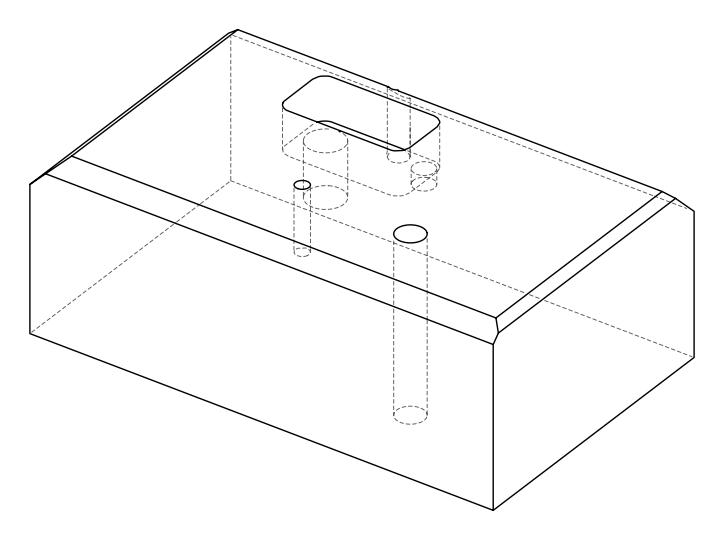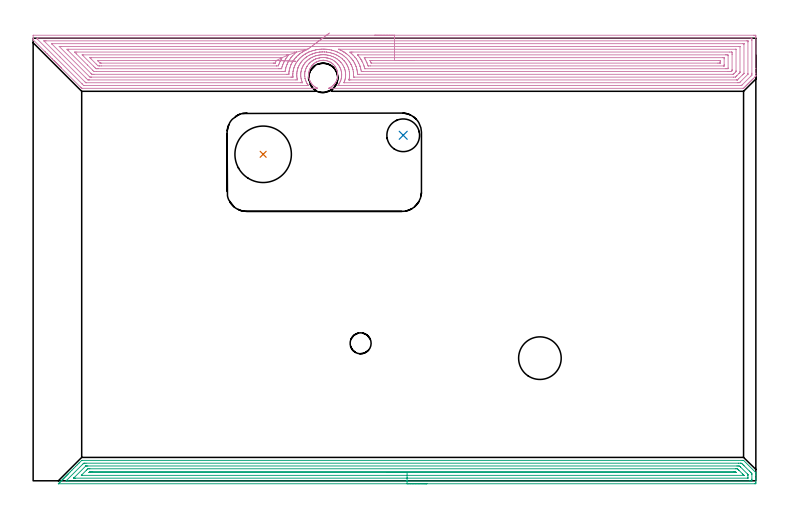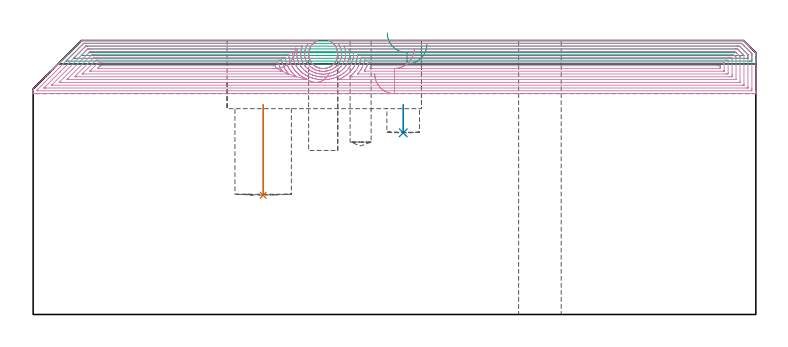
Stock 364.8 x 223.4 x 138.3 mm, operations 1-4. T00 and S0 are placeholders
(PLAN: 15 operations, 10 tool changes, 73.1 min)
(1 INDEXABLE_INSERT_DRILL_BLIND_HOLE_FROM_SOLID | STEP1POCKET | NXT0302_028 | 0.19 min | 49577 mm3)
(2 INDEXABLE_INSERT_DRILL_BLIND_HOLE_FROM_SOLID_1 | STEP1POCKET_2 | NXT0302_004 | 0.07 min | 9906 mm3)
(3 AREA_MILL | FG_CHAMFER_SURFACE | UGT0205_001 | 13.97 min | 24929 mm3)
(4 AREA_MILL_1 | FG_CHAMFER_SURFACE_1 | UGT0205_001 | 28.39 min | 130670 mm3)
(5 AREA_MILL_2 | FG_CHAMFER_SURFACE_2 | UGT0205_001 | 15.23 min | 60800 mm3)
(6 AREA_MILL_3 | FG_CHAMFER_SURFACE_3 | UGT0205_001 | 4.75 min | 3633 mm3)
(7 MILL_RECTANGULAR_POCKET | POCKET_RECTANGULAR_STRAIGHT | NXT0201_012 | Follow Part, ap 4, ae 75% | 7.55 min | 135301 mm3)
(8 MILL_BLIND_HOLE_FROM_SOLID_MATERIAL | STEP1POCKET_1 | NXT0201_011 | Spiral | 0.83 min | 8284 mm3)
(9 SPOT_DRILL | STEP1HOLE | NXT0321_9005460120000 | 0.05 min | 195 mm3)
(10 SPOT_DRILL_1 | STEP1POCKET_3 | NXT0321_9005460120000 | 0.03 min | 2 mm3)
(11 DRILL_BLIND_HOLE_INTO_CENTER | STEP1HOLE | UGT0301_180 | 0.04 min | 125 mm3)
(12 GUN_DRILL_THROUGH_HOLE | STEP1HOLE | UGT0307_001 | 0.61 min | 2521 mm3)
(13 SPADE_DRILL_TO_ENLARGE_THROUGH_HOLE | STEP1HOLE | UGT0306_004 | 0.58 min | 16925 mm3)
(14 DRILL_TO_ENLARGE_THROUGH_HOLE | STEP1HOLE | UGT0301_052 | 0.59 min | 30406 mm3)
(15 DRILL_BLIND_HOLE_INTO_CENTER_1 | STEP1POCKET_3 | NXT0301_077 | 0.22 min | 4577 mm3)
(TOOL NXT0302_028 | Index. Insert Drill 28.5mm [880-D2850L32-03] | D28.5 PA176 FL86 Z2)
(TOOL NXT0302_004 | Index. Insert Drill 16.5mm [880-D1650L20-05] | D16.5 PA176 FL83 Z2)
(TOOL UGT0205_001 | Chamfer Mill 20 x 3 x 45 deg. | D20 FL50 Z2)
(TOOL NXT0201_012 | ENDMILL 16mm [2P460-1600-NA 1630] | D16 FL38 Z6)
(TOOL NXT0201_011 | ENDMILL 12mm [2P460-1200-NA 1630] | D12 FL38 Z6)
(TOOL NXT0321_9005460120000 | NC Spot Drill, 142deg, 12mm, Carbide, Uncoated | D12 PA142 FL30 Z2)
(TOOL UGT0301_180 | Twist Drill 5.7 mm | D5.7 PA118 FL55 Z2)
(TOOL UGT0307_001 | Gun Drill 5 mm | D5 PA130 FL24 Z1)
(TOOL UGT0306_004 | Spade Drill 13.5mm | D13.5 PA132 FL10 Z2)
(TOOL UGT0301_052 | Twist Drill 21.5 mm | D21.5 PA118 FL150 Z2)
(TOOL NXT0301_077 | Carbide Drill 10.6mm [860.1-1060-053A1-MM 2214] | D10.6 PA140 FL71 Z2)
(OP 1 INDEXABLE_INSERT_DRILL_BLIND_HOLE_FROM_SOLID)
G17 G21 G94 G90
T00 M6
G54
G17 G0 G90 X116.1 Y164.8 S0 M3
G43 Z148.3 H1
G94 G81 G98 Z60.2 F250. R105.9
G80
M5
M2
(OP 2 INDEXABLE_INSERT_DRILL_BLIND_HOLE_FROM_SOLID_1)
G17 G21 G94 G90
T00 M6
G54
G17 G0 G90 X186.8 Y174.4 S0 M3
G43 Z148.3 H1
G94 G81 G98 Z91.7 F250. R105.9
G80
M5
M2
(OP 3 AREA_MILL)
G17 G21 G94 G90
T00 M6
G54
G17 G0 G90 X198.75 Y-1.5 S1061 M3
G43 Z148.3 H0
Z136.5
G94 G1 X198.712 Z135.628 F250.
X198.598 Z134.764
X198.409 Z133.912
X198.147 Z133.08
X197.813 Z132.274
X197.41 Z131.5
X196.942 Z130.764
X196.41 Z130.072
X195.821 Z129.429
X195.178 Z128.84
X194.486 Z128.308
X193.75 Z127.84
X192.976 Z127.437
X192.17 Z127.103
X191.338 Z126.841
X190.486 Z126.652
X189.622 Z126.538
X188.75 Z126.5
X12.934
X12.715 Y-1.496 Z126.502
X12.714 Y-1.494 Z126.503
X12.715 Y-1.483 Z126.514
X13.123 Y-1.077 Z126.923
X13.262 Y-0.937 Z127.06
X13.311 Y-0.889 Z127.11
X13.511 Y-0.689 Z127.31
X13.558 Y-0.64 Z127.357
X13.608 Y-0.591 Z127.408
X13.806 Y-0.393 Z127.606
X13.855 Y-0.344 Z127.653
X13.906 Y-0.294 Z127.705
X14.102 Y-0.098 Z127.901
X14.151 Y-0.047 Z127.95
X14.203 Y0.004 Z128.003
X14.397 Y0.197 Z128.196
X14.448 Y0.249 Z128.246
X14.501 Y0.302 Z128.301
X14.692 Y0.493 Z128.492
X14.744 Y0.546 Z128.543
X14.799 Y0.599 Z128.598
X14.988 Y0.788 Z128.787
X15.041 Y0.842 Z128.839
X15.096 Y0.897 Z128.896
X15.283 Y1.083 Z129.082
X15.337 Y1.139 Z129.135
X15.394 Y1.194 Z129.193
X15.578 Y1.379 Z129.378
X15.634 Y1.435 Z129.432
X15.692 Y1.492 Z129.491
X15.874 Y1.674 Z129.673
X15.93 Y1.732 Z129.728
X15.989 Y1.79 Z129.789
X16.169 Y1.97 Z129.969
X16.227 Y2.028 Z130.025
X16.287 Y2.087 Z130.086
X16.464 Y2.265 Z130.264
X16.523 Y2.325 Z130.321
X16.584 Y2.385 Z130.384
X16.76 Y2.56 Z130.559
X16.82 Y2.621 Z130.618
X16.882 Y2.682 Z130.681
X17.055 Y2.856 Z130.855
X17.116 Y2.918 Z130.914
X17.18 Y2.98 Z130.979
X17.351 Y3.151 Z131.15
X17.413 Y3.214 Z131.211
X17.477 Y3.278 Z131.277
X17.646 Y3.446 Z131.445
X17.709 Y3.511 Z131.507
X18.007 Y3.807 Z131.807
X18.668 Y4.468 Z132.467
X19.56 Y5.361 Z133.36
X20.453 Y6.254 Z134.253
X21.346 Y7.146 Z135.146
X22.239 Y8.039 Z136.038
X23.132 Y8.932 Z136.931
X24.38 Y10.181 Z138.179
X24.41 Y10.21 Z138.206
X24.505 Y10.3 Z138.285
X24.917 Z138.3
X357.94
X358.595 Y10.299 Z138.287
X358.703 Y10.199 Z138.195
X364.772 Y4.129 Z132.126
X364.79 Y4.099 Z132.096
X364.8 Y4.073 Z132.071
Y4.014 Z132.013
Y3.276 Z131.275
Y2.621 Z130.616
Y1.405 Z129.401
Y0.842 Z128.837
Y-0.656 Z127.34
X364.798 Y-0.937 Z127.059
X364.792 Y-1.491 Z126.505
X364.748 Y-1.493 Z126.503
X364.189 Y-1.5 Z126.5
X188.75
Y-0.086 Z127.914
X17.775
X16.918 Y-0.083 Z127.917
X16.882 Y-0.08 Z127.92
X16.615 Y-0.047 Z127.953
X16.745 Y0.089 Z128.089
X16.882 Y0.231 Z128.231
X24.917 Y8.267 Z136.267
X25.21 Y8.555 Z136.555
X25.509 Y8.847 Z136.847
X25.777 Y8.881 Z136.881
X25.81 Y8.883 Z136.883
X26.664 Y8.886 Z136.886
X356.115
X357.01 Y8.884 Z136.884
X357.047 Y8.883 Z136.883
X357.591 Y8.847 Z136.847
X357.94 Y8.507 Z136.507
X358.492 Y7.958 Z135.958
X358.832 Y7.618 Z135.618
X361.511 Y4.94 Z132.94
X362.05 Y4.4 Z132.4
X362.404 Y4.044 Z132.044
X362.664 Y3.774 Z131.774
X362.79 Y3.64 Z131.64
X362.793 Y3.511 Z131.511
X362.799 Y3.117 Z131.117
Y0.842 Z128.842
X362.798 Y0.45 Z128.45
X362.79 Y-0.047 Z127.953
X362.438 Y-0.082 Z127.918
X362.404 Y-0.083 Z127.917
X361.55 Y-0.086 Z127.914
X188.75
Y1.328 Z129.328
X21.346 Y1.329 Z129.329
X20.856 Y1.33 Z129.33
X20.477 Y1.334 Z129.334
X20.453 Y1.336 Z129.336
Y1.345 Z129.345
Y1.352 Z129.352
X20.643 Y1.543 Z129.543
X20.831 Y1.732 Z129.732
X26.436 Y7.335 Z135.335
X26.527 Y7.423 Z135.423
X26.563 Y7.453 Z135.453
X26.581 Y7.465 Z135.465
X26.603 Y7.467 Z135.467
X26.703 Y7.469 Z135.469
X27.191 Y7.471 Z135.471
X27.596 Y7.472 Z135.472
X355.261 Y7.471 Z135.471
X355.752 Y7.469 Z135.469
X356.154 Y7.465 Z135.465
X356.539 Y7.45 Z135.45
X356.93 Y7.068 Z135.068
X357.047 Y6.954 Z134.954
X360.618 Y3.383 Z131.383
X360.712 Y3.286 Z131.286
X360.756 Y3.237 Z131.237
X360.776 Y3.213 Z131.213
X360.79 Y3.164 Z131.164
X360.797 Y2.802 Z130.802
X360.799 Y2.621 Z130.621
X360.798 Y1.552 Z129.552
X360.79 Y1.37 Z129.37
X360.786 Y1.334 Z129.334
X360.769 Y1.333 Z129.333
X360.719 Y1.33 Z129.33
X360.618 Y1.329 Z129.329
X188.75 Y1.328 Z129.328
Y2.743 Z130.743
X24.795
X24.342 Y2.749 Z130.749
X24.314 Y2.75 Z130.75
X24.319 Y2.759 Z130.759
X24.353 Y2.799 Z130.799
X24.408 Y2.858 Z130.858
X26.838 Y5.289 Z133.289
X27.218 Y5.666 Z133.666
X27.596 Y6.04 Z134.04
X27.724 Y6.051 Z134.051
X28.489 Y6.056 Z134.056
X28.611 Y6.057 Z134.057
X354.49
X355.261 Y6.056 Z134.056
X355.386 Y6.054 Z134.054
X355.474 Y6.051 Z134.051
X355.818 Y5.723 Z133.723
X356.043 Y5.505 Z133.505
X356.154 Y5.397 Z133.397
X356.262 Y5.289 Z133.289
X358.041 Y3.511 Z131.511
X358.141 Y3.41 Z131.41
X358.338 Y3.21 Z131.21
X358.721 Y2.819 Z130.819
X358.787 Y2.748 Z130.748
X358.786 Y2.747 Z130.747
X358.762 Y2.745 Z130.745
X358.71 Y2.744 Z130.744
X188.75 Y2.743 Z130.743
Y4.157 Z132.157
X28.732
X28.489 Y4.159 Z132.159
X28.245 Y4.162 Z132.162
X28.192 Y4.163 Z132.163
X28.272 Y4.262 Z132.262
X28.355 Y4.354 Z132.354
X28.399 Y4.4 Z132.4
X28.444 Y4.445 Z132.445
X28.489 Y4.488 Z132.488
X28.656 Y4.636 Z132.636
X28.813 Y4.639 Z132.639
X29.138 Y4.642 Z132.642
X29.381 Y4.643 Z132.643
X30.03
X353.476
X354.126 Y4.641 Z132.641
X354.368 Y4.638 Z132.638
X354.445 Y4.636 Z132.636
X354.528 Y4.562 Z132.562
X354.699 Y4.4 Z132.4
X354.812 Y4.289 Z132.289
X354.899 Y4.2 Z132.2
X354.923 Y4.171 Z132.171
X354.927 Y4.163 Z132.163
X354.924 Y4.162 Z132.162
X354.856 Y4.159 Z132.159
X354.612 Y4.157 Z132.157
X354.368
X188.75
X187.878 Z132.195
X187.014 Z132.309
X186.162 Z132.498
X185.33 Z132.76
X184.524 Z133.094
X183.75 Z133.497
X183.014 Z133.965
X182.322 Z134.496
X181.679 Z135.086
X181.09 Z135.729
X180.558 Z136.421
X180.09 Z137.157
X179.687 Z137.931
X179.353 Z138.737
X179.091 Z139.569
X178.902 Z140.42
X178.788 Z141.285
X178.75 Z142.157
G0 Z148.3
M5
M2
(OP 4 AREA_MILL_1)
G17 G21 G94 G90
T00 M6
G54
G17 G0 G90 X172.4 Y224.9 S1061 M3
G43 Z148.3 H0
Z121.5
G94 G1 X172.438 Z120.628 F250.
X172.552 Z119.763
X172.741 Z118.912
X173.003 Z118.08
X173.337 Z117.274
X173.74 Z116.5
X174.208 Z115.764
X174.739 Z115.072
X175.329 Z114.429
X175.972 Z113.839
X176.664 Z113.308
X177.4 Z112.84
X178.174 Z112.437
X178.98 Z112.103
X179.812 Z111.841
X180.663 Z111.652
X181.528 Z111.538
X182.4 Z111.5
X363.646
X364.183 Y224.898 Z111.502
X364.714 Y224.894 Z111.504
X364.792 Y224.892 Z111.506
X364.796 Y224.366 Z112.031
X364.8 Y223.754 Z112.644
Y208.12 Z128.275
Y205.732 Z130.663
Y204.433 Z131.965
Y204.401 Z131.997
X364.798 Y204.309 Z132.088
X364.779 Y204.281 Z132.117
X364.528 Y204.028 Z132.372
X364.39 Y203.89 Z132.509
X364.016 Y203.514 Z132.882
X363.52 Y203.02 Z133.38
X363.29 Y202.789 Z133.609
X363.129 Y202.627 Z133.768
X362.968 Y202.467 Z133.931
X362.843 Y202.342 Z134.056
X362.685 Y202.183 Z134.212
X362.527 Y202.026 Z134.372
X362.396 Y201.895 Z134.502
X362.242 Y201.739 Z134.656
X362.087 Y201.586 Z134.812
X361.95 Y201.449 Z134.949
X361.798 Y201.296 Z135.1
X361.646 Y201.145 Z135.253
X361.503 Y201.002 Z135.396
X361.354 Y200.852 Z135.543
X361.205 Y200.704 Z135.694
X361.057 Y200.555 Z135.842
X360.911 Y200.408 Z135.987
X360.765 Y200.263 Z136.134
X360.61 Y200.109 Z136.289
X360.467 Y199.965 Z136.431
X360.324 Y199.823 Z136.575
X360.163 Y199.662 Z136.736
X360.023 Y199.521 Z136.875
X359.883 Y199.382 Z137.016
X359.717 Y199.215 Z137.182
X359.579 Y199.077 Z137.318
X359.442 Y198.941 Z137.457
X359.27 Y198.769 Z137.629
X358.823 Y198.322 Z138.076
X358.652 Y198.156 Z138.241
X358.595 Y198.104 Z138.289
X358.377 Y198.1 Z138.3
X149.349
X149.225 Y198.103 Z138.289
X149.307 Y198.149 Z138.249
X149.324 Y198.158 Z138.241
X149.349 Y198.17 Z138.23
X149.514 Y198.243 Z138.157
X149.812 Y198.392 Z138.008
X150.11 Y198.558 Z137.842
X150.276 Y198.658 Z137.742
X150.407 Y198.742 Z137.658
X150.714 Y198.952 Z137.448
X151.165 Y199.319 Z137.081
X151.598 Y199.707 Z136.693
X151.721 Y199.836 Z136.564
X152.094 Y200.27 Z136.13
X152.442 Y200.72 Z135.68
X152.49 Y200.79 Z135.61
X152.737 Y201.193 Z135.207
X152.961 Y201.604 Z134.796
X153.162 Y202.042 Z134.358
X153.339 Y202.488 Z133.912
X153.383 Y202.612 Z133.788
X153.491 Y202.99 Z133.41
X153.582 Y203.371 Z133.029
X153.661 Y203.812 Z132.588
X153.713 Y204.255 Z132.145
X153.738 Y204.697 Z131.703
X153.737 Y205.139 Z131.261
X153.71 Y205.582 Z130.819
X153.656 Y206.023 Z130.377
X153.573 Y206.466 Z129.934
X153.464 Y206.907 Z129.493
X153.383 Y207.188 Z129.212
X153.278 Y207.492 Z128.908
X153.151 Y207.79 Z128.61
X152.939 Y208.237 Z128.163
X152.698 Y208.674 Z127.726
X152.49 Y209.009 Z127.391
X152.4 Y209.133 Z127.267
X152.318 Y209.247 Z127.151
X152.29 Y209.285 Z127.111
X152.075 Y209.557 Z126.84
X151.598 Y210.091 Z126.308
X151.413 Y210.269 Z126.129
X151.22 Y210.441 Z125.957
X150.705 Y210.847 Z125.549
X150.338 Y211.095 Z125.302
X150.242 Y211.153 Z125.243
X149.962 Y211.325 Z125.073
X149.812 Y211.405 Z124.992
X149.481 Y211.56 Z124.838
X149.369 Y211.612 Z124.785
X148.919 Y211.796 Z124.603
X148.475 Y211.942 Z124.457
X148.026 Y212.059 Z124.339
X147.587 Y212.145 Z124.255
X147.293 Y212.188 Z124.212
X147.146 Y212.209 Z124.189
X146.688 Y212.238 Z124.154
X146.641 Y212.24 Z124.151
X146.576 Y212.245 Z124.15
X146.485 Y212.247 Z124.152
X146.473
X146.345
X146.336
X146.241 Y212.244 Z124.148
X146.222 Y212.242
X145.947 Y212.23 Z124.167
X145.654 Y212.21 Z124.19
X145.329 Y212.164 Z124.235
X145.303 Y212.159 Z124.24
X144.9 Y212.084 Z124.312
X144.455 Y211.978 Z124.418
X143.998 Y211.837 Z124.563
X143.694 Y211.722 Z124.676
X143.562 Y211.673 Z124.726
X143.411 Y211.605 Z124.795
X143.197 Y211.506 Z124.891
X143.096 Y211.454 Z124.942
X142.838 Y211.326 Z125.074
X142.796 Y211.302 Z125.098
X142.669 Y211.229 Z125.171
X142.409 Y211.056 Z125.343
X142.217 Y210.93 Z125.47
X141.777 Y210.608 Z125.791
X141.579 Y210.442 Z125.958
X141.224 Y210.105 Z126.294
X140.884 Y209.755 Z126.645
X140.862 Y209.729 Z126.671
X140.721 Y209.558 Z126.841
X140.516 Y209.282 Z127.115
X140.473 Y209.225 Z127.175
X140.397 Y209.123 Z127.277
X140.099 Y208.674 Z127.726
X139.991 Y208.496 Z127.904
X139.812 Y208.146 Z128.254
X139.65 Y207.79 Z128.61
X139.48 Y207.351 Z129.049
X139.339 Y206.907 Z129.493
X139.227 Y206.466 Z129.934
X139.142 Y206.023 Z130.377
X139.098 Y205.726 Z130.674
X139.065 Y205.139 Z131.261
X139.062 Y204.697 Z131.703
X139.083 Y204.255 Z132.145
X139.098 Y204.074 Z132.326
X139.221 Y203.371 Z133.029
X139.329 Y202.927 Z133.473
X139.467 Y202.488 Z133.912
X139.638 Y202.043 Z134.357
X139.837 Y201.604 Z134.796
X139.991 Y201.304 Z135.096
X140.17 Y201.009 Z135.391
X140.361 Y200.72 Z135.68
X140.615 Y200.377 Z136.023
X140.884 Y200.045 Z136.355
X141.079 Y199.836 Z136.564
X141.419 Y199.505 Z136.895
X141.777 Y199.192 Z137.208
X142.089 Y198.952 Z137.448
X142.375 Y198.757 Z137.643
X142.67 Y198.569 Z137.831
X142.929 Y198.422 Z137.978
X142.985 Y198.392 Z138.007
X143.281 Y198.245 Z138.155
X143.542 Y198.13 Z138.27
X143.555 Y198.123 Z138.276
X143.561 Y198.119 Z138.28
X143.577 Y198.106 Z138.292
X143.542 Y198.1 Z138.3
X24.736
X24.505 Y198.104 Z138.289
X24.414 Y198.184 Z138.213
X24.276 Y198.324 Z138.075
X24.18 Y198.419 Z137.98
X23.842 Y198.756 Z137.641
X14.204 Y208.394 Z128.002
X14.098 Y208.502 Z127.898
X14.016 Y208.583 Z127.816
X13.908 Y208.69 Z127.706
X13.804 Y208.795 Z127.604
X13.719 Y208.881 Z127.518
X13.612 Y208.986 Z127.41
X13.51 Y209.089 Z127.31
X13.421 Y209.179 Z127.221
X13.316 Y209.282 Z127.114
X13.217 Y209.383 Z127.016
X13.123 Y209.477 Z126.923
X13.021 Y209.577 Z126.819
X12.923 Y209.677 Z126.723
X12.825 Y209.774 Z126.625
X12.725 Y209.873 Z126.523
X12.629 Y209.971 Z126.429
X12.527 Y210.072 Z126.327
X12.429 Y210.169 Z126.227
X12.335 Y210.265 Z126.135
X12.23 Y210.37 Z126.029
X12.133 Y210.465 Z125.931
X12.041 Y210.558 Z125.841
X11.932 Y210.668 Z125.732
X11.837 Y210.761 Z125.635
X11.747 Y210.852 Z125.547
X11.634 Y210.965 Z125.434
X11.542 Y211.056 Z125.34
X11.453 Y211.146 Z125.253
X11.336 Y211.263 Z125.136
X11.246 Y211.352 Z125.044
X11.16 Y211.44 Z124.959
X11.039 Y211.561 Z124.838
X10.95 Y211.648 Z124.748
X10.866 Y211.734 Z124.665
X10.741 Y211.859 Z124.541
X10.654 Y211.944 Z124.452
X10.443 Y212.157 Z124.243
X10.409 Y212.191 Z124.209
X9.767 Y212.831 Z123.565
X9.539 Y213.061 Z123.339
X8.88 Y213.718 Z122.678
X8.669 Y213.931 Z122.469
X7.993 Y214.606 Z121.791
X7.799 Y214.801 Z121.599
X7.763 Y214.837 Z121.563
X7.105 Y215.493 Z120.904
X6.929 Y215.671 Z120.729
X6.87 Y215.73 Z120.67
X6.218 Y216.38 Z120.016
X6.059 Y216.541 Z119.859
X0.17 Y222.43 Z113.97
X0.013 Y222.592 Z113.808
X0.01 Y222.599 Z113.8
X0. Y223.269 Z113.131
Y224.704 Z111.692
X0.002 Y224.891 Z111.505
X0.17 Y224.9 Z111.5
X182.4
Y223.486 Z112.914
X362.39
X362.79 Y223.479 Z112.921
X362.797 Y223.081 Z113.319
X362.799 Y222.592 Z113.808
X362.8 Y222.191 Z114.209
Y205.732 Z130.668
X362.798 Y205.333 Z131.067
X362.79 Y204.845 Z131.555
X362.786 Y204.748 Z131.652
X362.725 Y204.682 Z131.718
X362.645 Y204.598 Z131.802
X362.396 Y204.346 Z132.054
X362.202 Y204.151 Z132.249
X357.93 Y199.881 Z136.519
X357.747 Y199.702 Z136.698
X357.559 Y199.521 Z136.879
X357.037 Y199.514 Z136.886
X154.268
X153.801 Y199.521 Z136.879
X153.997 Y199.784 Z136.616
X154.262 Y200.14 Z136.26
X154.367 Y200.304 Z136.096
X154.43 Y200.408 Z135.992
X154.692 Y200.868 Z135.532
X154.911 Y201.296 Z135.104
X154.99 Y201.459 Z134.941
X155.155 Y201.833 Z134.567
X155.252 Y202.087 Z134.313
X155.283 Y202.183 Z134.217
X155.457 Y202.77 Z133.63
X155.529 Y203.07 Z133.33
X155.612 Y203.504 Z132.896
X155.675 Y203.958 Z132.442
X155.707 Y204.296 Z132.104
X155.728 Y204.845 Z131.555
X155.727 Y205.164 Z131.236
X155.689 Y205.732 Z130.668
X155.64 Y206.138 Z130.262
X155.551 Y206.62 Z129.78
X155.396 Y207.267 Z129.133
X155.322 Y207.507 Z128.893
X155.155 Y207.98 Z128.42
X154.966 Y208.394 Z128.006
X154.801 Y208.746 Z127.654
X154.494 Y209.282 Z127.118
X154.262 Y209.651 Z126.749
X153.872 Y210.169 Z126.231
X153.641 Y210.44 Z125.96
X153.368 Y210.746 Z125.654
X153.066 Y211.056 Z125.344
X152.755 Y211.338 Z125.062
X152.475 Y211.561 Z124.839
X151.965 Y211.944 Z124.456
X151.582 Y212.196 Z124.204
X150.964 Y212.557 Z123.843
X150.688 Y212.687 Z123.713
X150.368 Y212.831 Z123.569
X149.795 Y213.06 Z123.34
X149.449 Y213.175 Z123.225
X148.902 Y213.331 Z123.069
X148.606 Y213.406 Z122.994
X148.247 Y213.482 Z122.918
X148.115 Y213.506 Z122.894
X148.009 Y213.523 Z122.877
X147.628 Y213.576 Z122.824
X147.212 Y213.622 Z122.778
X147.115 Y213.629 Z122.771
X146.698 Y213.652 Z122.748
X146.224 Y213.662 Z122.738
X145.439 Y213.609 Z122.791
X145.329 Y213.598 Z122.802
X144.657 Y213.498 Z122.902
X144.555 Y213.48 Z122.92
X144.436 Y213.455 Z122.945
X143.925 Y213.338 Z123.062
X143.542 Y213.233 Z123.167
X143.234 Y213.137 Z123.263
X142.649 Y212.928 Z123.472
X142.579 Y212.9 Z123.5
X142.417 Y212.831 Z123.569
X141.968 Y212.62 Z123.78
X141.883 Y212.578 Z123.822
X141.756 Y212.511 Z123.889
X141.39 Y212.307 Z124.093
X140.862 Y211.97 Z124.43
X140.846 Y211.96 Z124.44
X140.824 Y211.944 Z124.456
X140.336 Y211.579 Z124.821
X139.969 Y211.273 Z125.127
X139.856 Y211.169 Z125.231
X139.739 Y211.056 Z125.344
X139.411 Y210.724 Z125.676
X139.076 Y210.364 Z126.036
X138.988 Y210.257 Z126.143
X138.921 Y210.169 Z126.231
X138.509 Y209.606 Z126.794
X138.295 Y209.282 Z127.118
X138.252 Y209.213 Z127.187
X138.183 Y209.098 Z127.302
X137.944 Y208.631 Z127.769
X137.834 Y208.394 Z128.006
X137.673 Y208.013 Z128.387
X137.49 Y207.507 Z128.893
X137.44 Y207.358 Z129.042
X137.289 Y206.836 Z129.564
X137.248 Y206.661 Z129.739
X137.24 Y206.62 Z129.78
X137.122 Y205.898 Z130.502
X137.107 Y205.732 Z130.668
X137.072 Y205.061 Z131.339
X137.073 Y204.845 Z131.555
X137.096 Y204.149 Z132.251
X137.115 Y203.958 Z132.442
X137.259 Y203.101 Z133.299
X137.266 Y203.07 Z133.33
X137.289 Y202.972 Z133.428
X137.524 Y202.183 Z134.217
X137.656 Y201.818 Z134.582
X137.887 Y201.296 Z135.104
X138.183 Y200.706 Z135.694
X138.295 Y200.52 Z135.88
X138.368 Y200.408 Z135.992
X138.758 Y199.837 Z136.563
X138.992 Y199.521 Z136.879
X138.189 Y199.514 Z136.886
X25.629 Y199.515 Z136.885
X25.541 Y199.521 Z136.879
X24.736 Y200.315 Z136.085
X24.641 Y200.408 Z135.992
X2.195 Y222.855 Z113.545
X2.092 Y222.961 Z113.439
X2.043 Y223.014 Z113.386
X2.021 Y223.04 Z113.36
X2.01 Y223.079 Z113.321
Y223.479 Z112.921
X2.397 Y223.486 Z112.914
X182.4
Y222.072 Z114.328
X360.24 Y222.071 Z114.329
X360.61 Y222.07 Z114.33
X360.733 Y222.067 Z114.333
X360.775 Y222.065 Z114.335
X360.79 Y222.06 Z114.34
X360.793 Y222.019 Z114.381
X360.797 Y221.893 Z114.507
X360.799 Y221.704 Z114.696
X360.8 Y221.516 Z114.884
X360.799 Y205.544 Z130.856
X360.795 Y205.355 Z131.045
X360.79 Y205.23 Z131.17
X360.774 Y205.185 Z131.215
X360.749 Y205.157 Z131.243
X360.61 Y205.01 Z131.39
X356.966 Y201.366 Z135.034
X356.893 Y201.296 Z135.104
X356.507 Y200.935 Z135.465
X356.143 Y200.932 Z135.468
X355.619 Y200.929 Z135.471
X157.081
X156.941 Y200.931 Z135.469
X156.888 Y200.933 Z135.467
X156.874 Y200.934 Z135.466
X156.882 Y200.966 Z135.434
X156.894 Y201.005 Z135.395
X157.014 Y201.296 Z135.104
X157.239 Y201.888 Z134.512
X157.327 Y202.183 Z134.217
X157.439 Y202.576 Z133.824
X157.547 Y203.07 Z133.33
X157.593 Y203.31 Z133.09
X157.681 Y203.958 Z132.442
X157.696 Y204.095 Z132.305
X157.731 Y204.845 Z131.555
X157.733 Y204.946 Z131.454
X157.694 Y205.732 Z130.668
X157.684 Y205.882 Z130.518
X157.63 Y206.272 Z130.128
X157.568 Y206.62 Z129.78
X157.506 Y206.947 Z129.453
X157.363 Y207.507 Z128.893
X157.286 Y207.773 Z128.627
X157.144 Y208.193 Z128.207
X157.062 Y208.394 Z128.006
X156.941 Y208.679 Z127.721
X156.645 Y209.282 Z127.118
X156.277 Y209.942 Z126.458
X156.131 Y210.169 Z126.231
X156.048 Y210.292 Z126.108
X155.451 Y211.056 Z125.344
X155.155 Y211.394 Z125.006
X154.624 Y211.944 Z124.456
X154.262 Y212.268 Z124.132
X153.534 Y212.831 Z123.569
X153.368 Y212.952 Z123.448
X152.985 Y213.211 Z123.189
X152.475 Y213.507 Z122.893
X152.1 Y213.718 Z122.682
X151.582 Y213.96 Z122.44
X151.152 Y214.145 Z122.255
X150.688 Y214.325 Z122.075
X149.806 Y214.606 Z121.794
X149.791 Y214.61 Z121.79
X149.275 Y214.739 Z121.661
X148.902 Y214.816 Z121.584
X148.639 Y214.867 Z121.533
X148.009 Y214.965 Z121.435
X147.603 Y215.008 Z121.392
X147.115 Y215.045 Z121.355
X146.652 Y215.066 Z121.334
X146.222 Y215.069 Z121.331
X145.777 Y215.048 Z121.352
X145.329 Y215.021 Z121.379
X144.946 Y214.986 Z121.414
X144.436 Y214.908 Z121.492
X144.172 Y214.867 Z121.533
X143.542 Y214.739 Z121.661
X143.433 Y214.714 Z121.686
X142.994 Y214.606 Z121.794
X142.727 Y214.528 Z121.872
X142.649 Y214.504 Z121.896
X142.062 Y214.301 Z122.099
X141.756 Y214.189 Z122.211
X141.419 Y214.052 Z122.348
X140.862 Y213.801 Z122.599
X140.807 Y213.774 Z122.626
X140.698 Y213.718 Z122.682
X140.229 Y213.46 Z122.94
X139.969 Y213.304 Z123.096
X139.682 Y213.116 Z123.284
X139.259 Y212.831 Z123.569
X139.152 Y212.755 Z123.645
X139.076 Y212.698 Z123.702
X138.654 Y212.362 Z124.038
X138.173 Y211.944 Z124.456
X137.737 Y211.499 Z124.901
X137.328 Y211.056 Z125.344
X137.31 Y211.036 Z125.364
X137.289 Y211.01 Z125.39
X136.934 Y210.522 Z125.878
X136.681 Y210.169 Z126.231
X136.566 Y210. Z126.4
X136.396 Y209.738 Z126.662
X136.234 Y209.443 Z126.957
X136.151 Y209.282 Z127.118
X135.94 Y208.848 Z127.552
X135.747 Y208.394 Z128.006
X135.679 Y208.22 Z128.18
X135.503 Y207.733 Z128.667
X135.451 Y207.558 Z128.842
X135.438 Y207.507 Z128.893
X135.273 Y206.848 Z129.552
X135.231 Y206.62 Z129.78
X135.141 Y206.092 Z130.308
X135.106 Y205.732 Z130.668
X135.081 Y205.264 Z131.136
X135.073 Y204.845 Z131.555
X135.086 Y204.372 Z132.028
X135.111 Y203.958 Z132.442
X135.198 Y203.373 Z133.027
X135.257 Y203.07 Z133.33
X135.332 Y202.718 Z133.682
X135.462 Y202.223 Z134.177
X135.474 Y202.183 Z134.217
X135.503 Y202.083 Z134.317
X135.713 Y201.497 Z134.903
X135.916 Y200.985 Z135.415
X135.928 Y200.945 Z135.455
X135.929 Y200.934 Z135.466
X135.923 Y200.933 Z135.467
X135.871 Y200.93 Z135.47
X135.503 Y200.929 Z135.471
X134.979 Z135.472
X26.891 Z135.471
X26.707 Y200.931 Z135.469
X26.616 Y200.935 Z135.465
X26.573 Y200.938 Z135.462
X26.522 Y200.982 Z135.418
X26.205 Y201.296 Z135.104
X13.57 Y213.929 Z122.471
X5.796 Y221.704 Z114.696
X5.619 Y221.886 Z114.514
X5.505 Y222.006 Z114.394
X5.455 Y222.066 Z114.334
X5.485 Y222.067 Z114.333
X5.609 Y222.07 Z114.33
X5.977 Y222.071 Z114.329
X6.5 Y222.072 Z114.328
X182.4
Y220.657 Z115.743
X358.091
X358.705 Y220.654 Z115.746
X358.776 Y220.651 Z115.749
X358.79 Y220.649 Z115.751
X358.793 Y220.629 Z115.771
X358.797 Y220.577 Z115.823
X358.799 Y220.369 Z116.031
Y205.732 Z130.668
X358.794 Y205.679 Z130.721
X358.79 Y205.654 Z130.746
X358.771 Y205.63 Z130.77
X358.691 Y205.544 Z130.856
X358.567 Y205.416 Z130.984
X358.408 Y205.257 Z131.143
X357.997 Y204.845 Z131.555
X356.143 Y202.992 Z133.408
X355.736 Y202.588 Z133.812
X355.57 Y202.427 Z133.973
X355.509 Y202.37 Z134.03
X355.475 Y202.35 Z134.05
X355.433 Y202.348 Z134.052
X355.25 Y202.344 Z134.056
X355.089 Y202.343 Z134.057
X160.354
X159.621 Y202.345 Z134.055
X159.456 Y202.347 Z134.053
X159.431 Y202.351 Z134.049
X159.43 Y202.354 Z134.046
Y202.373 Z134.027
X159.574 Y203.07 Z133.33
X159.581 Y203.11 Z133.29
X159.621 Y203.382 Z133.018
X159.685 Y203.894 Z132.506
X159.69 Y203.958 Z132.442
X159.73 Y204.737 Z131.663
X159.729 Y204.845 Z131.555
X159.704 Y205.65 Z130.75
X159.697 Y205.732 Z130.668
X159.621 Y206.465 Z129.935
X159.594 Y206.62 Z129.78
X159.587 Y206.654 Z129.746
X159.393 Y207.507 Z128.893
X159.321 Y207.805 Z128.595
X159.127 Y208.394 Z128.006
X159.02 Y208.686 Z127.714
X158.802 Y209.209 Z127.191
X158.767 Y209.282 Z127.118
X158.728 Y209.362 Z127.038
X158.449 Y209.899 Z126.501
X158.297 Y210.169 Z126.231
X158.126 Y210.465 Z125.935
X157.835 Y210.929 Z125.471
X157.74 Y211.056 Z125.344
X157.436 Y211.453 Z124.947
X157.03 Y211.944 Z124.456
X156.941 Y212.046 Z124.354
X156.181 Y212.831 Z123.569
X156.048 Y212.95 Z123.45
X155.32 Y213.554 Z122.846
X155.155 Y213.681 Z122.719
X155.104 Y213.718 Z122.682
X154.61 Y214.066 Z122.334
X154.262 Y214.294 Z122.106
X153.735 Y214.606 Z121.794
X153.368 Y214.812 Z121.588
X152.952 Y215.019 Z121.381
X152.475 Y215.23 Z121.17
X151.843 Y215.493 Z120.907
X151.582 Y215.591 Z120.809
X151.429 Y215.645 Z120.755
X150.688 Y215.869 Z120.531
X150.164 Y216.014 Z120.386
X149.795 Y216.105 Z120.295
X149.025 Y216.258 Z120.142
X148.902 Y216.278 Z120.122
X148.208 Y216.38 Z120.02
X148.009 Y216.402 Z119.998
X147.985 Y216.404 Z119.996
X147.115 Y216.465 Z119.935
X147.025 Y216.47 Z119.93
X146.222 Y216.483 Z119.917
X146.119 Y216.482 Z119.918
X145.329 Y216.445 Z119.955
X145.267 Y216.441 Z119.959
X144.561 Y216.38 Z120.02
X144.452 Y216.364 Z120.036
X144.436 Y216.362 Z120.038
X143.685 Y216.239 Z120.161
X143.542 Y216.212 Z120.188
X142.945 Y216.087 Z120.313
X142.649 Y216.015 Z120.385
X142.232 Y215.907 Z120.493
X141.756 Y215.766 Z120.634
X141.55 Y215.698 Z120.702
X140.947 Y215.493 Z120.907
X140.885 Y215.47 Z120.93
X140.862 Y215.461 Z120.939
X140.259 Y215.205 Z121.195
X139.969 Y215.072 Z121.328
X139.651 Y214.922 Z121.478
X139.076 Y214.625 Z121.775
X139.063 Y214.618 Z121.782
X139.042 Y214.606 Z121.794
X138.513 Y214.277 Z122.123
X138.183 Y214.061 Z122.339
X137.979 Y213.921 Z122.479
X137.694 Y213.718 Z122.682
X137.464 Y213.544 Z122.856
X137.289 Y213.407 Z122.993
X136.976 Y213.142 Z123.258
X136.627 Y212.831 Z123.569
X136.396 Y212.61 Z123.79
X136.064 Y212.273 Z124.127
X135.766 Y211.944 Z124.456
X135.503 Y211.635 Z124.765
X135.253 Y211.305 Z125.095
X135.072 Y211.056 Z125.344
X134.883 Y210.785 Z125.615
X134.609 Y210.38 Z126.02
X134.53 Y210.248 Z126.152
X134.487 Y210.169 Z126.231
X134.224 Y209.665 Z126.735
X134.036 Y209.282 Z127.118
X133.94 Y209.059 Z127.341
X133.716 Y208.513 Z127.887
X133.685 Y208.425 Z127.975
X133.675 Y208.394 Z128.006
X133.475 Y207.747 Z128.653
X133.41 Y207.507 Z128.893
X133.292 Y207.041 Z129.359
X133.216 Y206.62 Z129.78
X133.16 Y206.285 Z130.115
X133.104 Y205.732 Z130.668
X133.088 Y205.469 Z130.931
X133.073 Y204.845 Z131.555
X133.077 Y204.593 Z131.807
X133.11 Y203.958 Z132.442
X133.181 Y203.427 Z132.973
X133.24 Y203.07 Z133.33
X133.328 Y202.569 Z133.831
X133.361 Y202.35 Z134.05
X132.662 Y202.343 Z134.057
X28.309
X28.146 Y202.344 Z134.056
X27.782 Y202.35 Z134.05
X27.602 Y202.359 Z134.041
X27.416 Y202.538 Z133.862
X26.879 Y203.07 Z133.33
X26.522 Y203.426 Z132.974
X9.55 Y220.4 Z116.
X9.363 Y220.592 Z115.808
X9.331 Y220.629 Z115.771
X9.316 Y220.651 Z115.749
X9.351 Y220.652 Z115.748
X9.55 Y220.656 Z115.744
X9.711 Y220.657 Z115.743
X182.4
Y219.243 Z117.157
X356.143
X356.346 Y219.242 Z117.158
X356.749 Y219.236 Z117.164
X356.791 Y219.235 Z117.165
X356.794 Y219.224 Z117.176
X356.797 Y219.193 Z117.207
X356.799 Y219.135 Z117.265
X356.8 Y219.042 Z117.358
X356.799 Y206.62 Z129.78
X356.795 Y206.294 Z130.106
X356.79 Y206.131 Z130.269
X356.786 Y206.096 Z130.304
X356.769 Y206.074 Z130.326
X356.733 Y206.034 Z130.366
X356.434 Y205.732 Z130.668
X356.289 Y205.587 Z130.813
X355.25 Y204.548 Z131.852
X354.954 Y204.252 Z132.148
X354.656 Y203.958 Z132.442
X354.504 Y203.811 Z132.589
X354.453 Y203.764 Z132.636
X353.464 Y203.757 Z132.643
X162.301 Y203.758 Z132.642
X162.099 Y203.759 Z132.641
X161.705 Y203.764 Z132.636
Y203.958 Z132.442
X161.722 Y204.533 Z131.867
X161.728 Y204.845 Z131.555
X161.711 Y205.431 Z130.969
X161.693 Y205.732 Z130.668
X161.63 Y206.399 Z130.001
X161.6 Y206.62 Z129.78
X161.431 Y207.484 Z128.916
X161.408 Y207.591 Z128.809
X161.179 Y208.394 Z128.006
X161.076 Y208.724 Z127.676
X160.853 Y209.282 Z127.118
X160.515 Y210.03 Z126.37
X160.445 Y210.169 Z126.231
X160.375 Y210.307 Z126.093
X159.943 Y211.056 Z125.344
X159.621 Y211.558 Z124.842
X159.325 Y211.944 Z124.456
X158.728 Y212.69 Z123.71
X158.6 Y212.831 Z123.569
X157.835 Y213.631 Z122.769
X157.738 Y213.718 Z122.682
X156.941 Y214.381 Z122.019
X156.657 Y214.606 Z121.794
X156.048 Y215.05 Z121.35
X155.355 Y215.493 Z120.907
X155.155 Y215.614 Z120.786
X154.861 Y215.785 Z120.615
X154.262 Y216.094 Z120.306
X153.65 Y216.38 Z120.02
X153.368 Y216.503 Z119.897
X153.155 Y216.592 Z119.808
X152.475 Y216.856 Z119.544
X151.766 Y217.085 Z119.315
X151.582 Y217.14 Z119.26
X151.141 Y217.268 Z119.132
X150.688 Y217.385 Z119.015
X150.532 Y217.423 Z118.977
X149.795 Y217.571 Z118.829
X149.419 Y217.642 Z118.758
X148.902 Y217.717 Z118.683
X148.381 Y217.786 Z118.614
X148.009 Y217.818 Z118.582
X147.409 Y217.863 Z118.537
X147.115 Y217.879 Z118.521
X146.485 Y217.894 Z118.506
X146.222 Y217.897 Z118.503
X145.612 Y217.874 Z118.526
X145.329 Y217.858 Z118.542
X144.775 Y217.818 Z118.582
X144.436 Y217.788 Z118.612
X143.97 Y217.73 Z118.67
X143.542 Y217.665 Z118.735
X143.197 Y217.61 Z118.79
X142.649 Y217.501 Z118.899
X142.456 Y217.459 Z118.941
X141.756 Y217.297 Z119.103
X141.732 Y217.291 Z119.109
X141.643 Y217.268 Z119.132
X141.042 Y217.089 Z119.311
X140.862 Y217.032 Z119.368
X140.375 Y216.864 Z119.536
X139.969 Y216.72 Z119.68
X139.725 Y216.623 Z119.777
X139.129 Y216.38 Z120.02
X139.092 Y216.364 Z120.036
X139.076 Y216.356 Z120.044
X138.491 Y216.074 Z120.326
X138.183 Y215.913 Z120.487
X137.909 Y215.765 Z120.635
X137.433 Y215.493 Z120.907
X137.343 Y215.439 Z120.961
X137.289 Y215.405 Z120.995
X136.807 Y215.084 Z121.316
X136.396 Y214.804 Z121.596
X136.28 Y214.721 Z121.679
X136.127 Y214.606 Z121.794
X135.78 Y214.331 Z122.069
X135.503 Y214.105 Z122.295
X135.296 Y213.924 Z122.476
X135.068 Y213.718 Z122.682
X134.834 Y213.496 Z122.904
X134.609 Y213.276 Z123.124
X134.391 Y213.048 Z123.352
X134.195 Y212.831 Z123.569
X133.716 Y212.274 Z124.126
X133.572 Y212.087 Z124.313
X133.467 Y211.944 Z124.456
X133.201 Y211.568 Z124.832
X132.847 Y211.056 Z125.344
X132.837 Y211.042 Z125.358
X132.823 Y211.02 Z125.38
X132.517 Y210.473 Z125.927
X132.355 Y210.169 Z126.231
X132.215 Y209.885 Z126.515
X131.943 Y209.282 Z127.118
X131.939 Y209.272 Z127.128
X131.93 Y209.248 Z127.152
X131.703 Y208.619 Z127.781
X131.63 Y208.394 Z128.006
X131.492 Y207.942 Z128.458
X131.378 Y207.507 Z128.893
X131.311 Y207.234 Z129.166
X131.198 Y206.62 Z129.78
X131.176 Y206.481 Z129.919
X131.097 Y205.732 Z130.668
X131.092 Y205.677 Z130.723
X131.064 Y204.845 Z131.555
Y204.817 Z131.583
X131.099 Y203.958 Z132.442
X131.102 Y203.892 Z132.508
X131.103 Y203.81 Z132.59
X131.102 Y203.763 Z132.637
X131.086 Y203.761 Z132.639
X131.036 Y203.76 Z132.64
X130.345 Y203.757 Z132.643
X130.143
X29.403 Y203.758 Z132.642
X29.202 Y203.759 Z132.641
X29. Y203.764 Z132.636
X28.635 Y203.775 Z132.625
X28.444 Y203.958 Z132.442
X28.309 Y204.09 Z132.31
X13.262 Y219.136 Z117.264
X13.207 Y219.195 Z117.205
X13.178 Y219.227 Z117.173
X13.172 Y219.236 Z117.164
X13.208 Y219.237 Z117.163
X13.612 Y219.242 Z117.158
X13.814 Y219.243 Z117.157
X14.016
X182.4
Y217.829 Z118.571
X354.686
X354.752 Y217.827 Z118.573
X354.783 Y217.824 Z118.576
X354.79 Y217.821 Z118.579
X354.793 Y217.815 Z118.585
X354.799 Y217.716 Z118.684
Y207.068 Z129.332
X354.792 Y206.62 Z129.78
X354.79 Y206.566 Z129.834
X354.761 Y206.521 Z129.879
X354.697 Y206.451 Z129.949
X354.614 Y206.364 Z130.036
X353.985 Y205.732 Z130.668
X353.724 Y205.473 Z130.927
X353.464 Y205.217 Z131.183
X353.417 Y205.178 Z131.222
X353.381 Y205.176 Z131.224
X353.299 Y205.173 Z131.227
X353.135 Y205.172 Z131.228
X164.652
X164.088 Y205.175 Z131.225
X163.752 Y205.178 Z131.222
X163.735 Y205.183 Z131.217
X163.729 Y205.202 Z131.198
X163.694 Y205.732 Z130.668
X163.66 Y206.158 Z130.242
X163.606 Y206.62 Z129.78
X163.508 Y207.196 Z129.204
X163.441 Y207.507 Z128.893
X163.361 Y207.862 Z128.538
X163.237 Y208.352 Z128.048
X163.226 Y208.394 Z128.006
X163.194 Y208.508 Z127.892
X163. Y209.097 Z127.303
X162.932 Y209.282 Z127.118
X162.768 Y209.705 Z126.695
X162.555 Y210.169 Z126.231
X162.474 Y210.34 Z126.06
X162.301 Y210.695 Z125.705
X162.099 Y211.056 Z125.344
X161.849 Y211.495 Z124.905
X161.569 Y211.944 Z124.456
X161.408 Y212.194 Z124.206
X160.912 Y212.831 Z123.569
X160.515 Y213.325 Z123.075
X160.165 Y213.718 Z122.682
X159.621 Y214.284 Z122.116
X159.296 Y214.606 Z121.794
X158.728 Y215.08 Z121.32
X158.218 Y215.493 Z120.907
X157.835 Y215.78 Z120.62
X157.484 Y216.034 Z120.366
X156.961 Y216.38 Z120.02
X156.941 Y216.393 Z120.007
X156.906 Y216.415 Z119.985
X156.048 Y216.917 Z119.483
X155.381 Y217.268 Z119.132
X155.155 Y217.377 Z119.023
X154.946 Y217.475 Z118.925
X154.686 Y217.59 Z118.81
X154.262 Y217.776 Z118.624
X154.22 Y217.795 Z118.605
X154.168 Y217.821 Z118.579
X154.194 Y217.824 Z118.576
X154.262 Y217.826 Z118.574
X154.59 Y217.829 Z118.571
X154.79
X182.4
Y216.415 Z119.985
X351.642
X352.539 Y216.412 Z119.988
X352.57 Y216.409 Z119.991
X352.79 Y216.38 Z120.02
X352.796 Y216.156 Z120.244
X352.799 Y215.493 Z120.907
X352.8 Y215.265 Z121.135
Y207.507 Z128.893
X352.798 Y207.281 Z129.119
X352.79 Y207.051 Z129.349
X352.787 Y206.996 Z129.404
X352.767 Y206.972 Z129.428
X352.716 Y206.917 Z129.483
X352.57 Y206.769 Z129.631
X352.494 Y206.696 Z129.704
X352.411 Y206.62 Z129.78
X351.71 Y206.587 Z129.813
X351.677 Y206.586 Z129.814
X350.818 Y206.585 Z129.815
X166.802
X165.906 Y206.588 Z129.812
X165.874 Y206.59 Z129.81
X165.632 Y206.62 Z129.78
X165.577 Y206.915 Z129.485
X165.46 Y207.507 Z128.893
X165.353 Y208.025 Z128.375
X165.253 Y208.394 Z128.006
X165.01 Y209.253 Z127.147
X165.001 Y209.282 Z127.118
X164.981 Y209.345 Z127.055
X164.651 Y210.169 Z126.231
X164.385 Y210.762 Z125.638
X164.237 Y211.056 Z125.344
X164.088 Y211.349 Z125.051
X163.749 Y211.944 Z124.456
X163.222 Y212.804 Z123.596
X163.203 Y212.831 Z123.569
X163.194 Y212.843 Z123.557
X162.502 Y213.718 Z122.682
X162.301 Y213.966 Z122.434
X161.73 Y214.606 Z121.794
X161.408 Y214.942 Z121.458
X160.853 Y215.493 Z120.907
X160.515 Y215.782 Z120.618
X159.803 Y216.38 Z120.02
X160.482 Y216.413 Z119.987
X160.515 Y216.414 Z119.986
X161.373 Y216.415 Z119.985
X182.4
Y215.001 Z121.399
X349.493 Y215. Z121.4
X349.891
X350.389 Y214.997 Z121.403
X350.784 Y214.993 Z121.407
X350.799 Y214.606 Z121.794
X350.8 Y214.59 Z121.81
Y208.379 Z128.021
X350.784 Y208.007 Z128.393
X350.285 Y208.002 Z128.398
X349.891 Y208. Z128.4
X349.395
X167.661
X167.528 Y208.002 Z128.398
X167.423 Y208.005 Z128.395
X167.397 Y208.006 Z128.394
X167.387 Y208.036 Z128.364
X167.367 Y208.101 Z128.299
X167.289 Y208.394 Z128.006
X167.155 Y208.897 Z127.504
X167.039 Y209.282 Z127.118
X166.972 Y209.493 Z126.907
X166.768 Y210.086 Z126.314
X166.735 Y210.169 Z126.231
X166.714 Y210.222 Z126.178
X166.344 Y211.056 Z125.344
X165.952 Y211.867 Z124.533
X165.909 Y211.944 Z124.456
X165.874 Y212.006 Z124.394
X165.567 Y212.532 Z123.868
X165.382 Y212.831 Z123.569
X164.981 Y213.465 Z122.935
X164.789 Y213.718 Z122.682
X164.135 Y214.559 Z121.841
X164.088 Y214.617 Z121.783
X163.784 Y214.981 Z121.419
X163.776 Y214.996 Z121.404
X163.785 Y214.997 Z121.403
X163.81 Y214.999 Z121.401
X163.838 Y215. Z121.4
X164.088 Y215.001 Z121.399
X182.4
Y213.586 Z122.814
X348.237
X348.54 Y213.585 Z122.815
X348.692 Y213.582 Z122.818
X348.766 Y213.579 Z122.821
X348.79 Y213.575 Z122.825
X348.791 Y213.548 Z122.852
X348.799 Y213.028 Z123.372
X348.8 Y210.169 Z126.231
X348.797 Y209.481 Z126.919
X348.79 Y209.433 Z126.967
X348.785 Y209.42 Z126.98
X348.768 Y209.419 Z126.981
X348.674 Y209.416 Z126.984
X348.484 Y209.414 Z126.986
X170.208
X169.447 Y209.415 Z126.985
X169.312 Y209.416 Z126.984
X169.061 Y209.421 Z126.979
X169.021 Y209.538 Z126.862
X168.935 Y209.791 Z126.609
X168.794 Y210.169 Z126.231
X168.554 Y210.802 Z125.598
X168.445 Y211.056 Z125.344
X168.361 Y211.248 Z125.152
X168.023 Y211.944 Z124.456
X167.661 Y212.653 Z123.747
X167.562 Y212.831 Z123.569
X167.436 Y213.054 Z123.346
X167.187 Y213.473 Z122.927
X167.128 Y213.581 Z122.819
X167.139 Y213.582 Z122.818
X167.186 Y213.584 Z122.816
X167.281 Y213.586 Z122.814
X167.661
X182.4
Y212.172 Z124.228
X346.317 Y212.171 Z124.229
X346.547 Y212.169 Z124.231
X346.7 Y212.165 Z124.235
X346.79 Y212.155 Z124.245
X346.794 Y212.103 Z124.297
X346.797 Y211.944 Z124.456
X346.8 Y211.464 Z124.936
Y211.056 Z125.344
Y210.937 Z125.463
X346.798 Y210.877 Z125.523
X346.795 Y210.847 Z125.553
X346.791 Y210.837 Z125.563
X346.776 Y210.835 Z125.565
X346.546 Y210.83 Z125.57
X346.317 Y210.828 Z125.572
X345.654
X170.851 Y210.829 Z125.571
X170.728 Y210.831 Z125.569
X170.648 Y210.835 Z125.565
X170.625 Y210.841 Z125.559
X170.618 Y210.852 Z125.548
X170.529 Y211.056 Z125.344
X170.341 Y211.507 Z124.893
X170.143 Y211.944 Z124.456
X170.087 Y212.073 Z124.327
X170.049 Y212.165 Z124.235
X170.115 Y212.168 Z124.232
X170.341 Y212.17 Z124.23
X171.004 Y212.172 Z124.228
X171.234
X182.4
X183.271 Z124.266
X184.136 Z124.38
X184.988 Z124.569
X185.82 Z124.831
X186.626 Z125.165
X187.4 Z125.568
X188.136 Z126.036
X188.828 Z126.567
X189.471 Z127.157
X190.06 Z127.8
X190.591 Z128.492
X191.06 Z129.228
X191.463 Z130.002
X191.797 Z130.808
X192.059 Z131.64
X192.248 Z132.491
X192.362 Z133.356
X192.4 Z134.228
G0 Z148.3
X149.599 Y226.024
Z122.027
G1 X149.214 Y225.737 Z121.299
X148.78 Y225.414 Z120.615
X148.3 Y225.055 Z119.981
X147.777 Y224.665 Z119.401
X147.216 Y224.247 Z118.881
X146.621 Y223.802 Z118.424
X145.996 Y223.336 Z118.033
X145.346 Y222.851 Z117.711
X144.676 Y222.351 Z117.462
X143.991 Y221.84 Z117.286
X143.296 Y221.322 Z117.185
X142.597 Y220.8 Z117.161
X141.899 Y220.28 Z117.212
X141.208 Y219.763 Z117.339
X140.527 Y219.256 Z117.541
X139.864 Y218.761 Z117.816
X139.222 Y218.282 Z118.162
X138.607 Y217.823 Z118.577
X138.579 Y217.803 Z118.597
X138.553 Y217.787 Z118.613
X138.504 Y217.764 Z118.636
X138.183 Y217.623 Z118.777
X137.936 Y217.512 Z118.888
X137.403 Y217.268 Z119.132
X137.327 Y217.231 Z119.169
X137.289 Y217.211 Z119.189
X136.748 Y216.918 Z119.482
X136.396 Y216.718 Z119.682
X136.183 Y216.592 Z119.808
X135.837 Y216.38 Z120.02
X135.634 Y216.25 Z120.15
X135.503 Y216.162 Z120.238
X135.108 Y215.886 Z120.514
X134.609 Y215.532 Z120.868
X134.587 Y215.515 Z120.885
X134.559 Y215.493 Z120.907
X134.097 Y215.114 Z121.286
X133.716 Y214.795 Z121.605
X133.616 Y214.706 Z121.694
X133.507 Y214.606 Z121.794
X133.16 Y214.27 Z122.13
X132.823 Y213.939 Z122.461
X132.715 Y213.826 Z122.574
X132.618 Y213.718 Z122.682
X132.299 Y213.351 Z123.049
X131.93 Y212.917 Z123.483
X131.892 Y212.869 Z123.531
X131.863 Y212.831 Z123.569
X131.677 Y212.58 Z123.82
X131.232 Y211.944 Z124.456
X131.153 Y211.828 Z124.572
X131.036 Y211.652 Z124.748
X130.815 Y211.276 Z125.124
X130.692 Y211.056 Z125.344
X130.501 Y210.701 Z125.699
X130.24 Y210.169 Z126.231
X130.209 Y210.103 Z126.297
X130.143 Y209.953 Z126.447
X129.951 Y209.473 Z126.927
X129.88 Y209.282 Z127.118
X129.717 Y208.817 Z127.583
X129.583 Y208.394 Z128.006
X129.507 Y208.138 Z128.262
X129.342 Y207.507 Z128.893
X129.325 Y207.433 Z128.967
X129.25 Y207.03 Z129.37
X129.19 Y206.679 Z129.721
X129.183 Y206.62 Z129.78
X129.106 Y205.875 Z130.525
X129.096 Y205.732 Z130.668
X129.072 Y205.327 Z131.073
X129.065 Y205.214 Z131.186
X129.053 Y205.178 Z131.222
X129.023 Y205.177 Z131.223
X128.686 Y205.173 Z131.227
X128.356 Y205.171 Z131.229
X128.028
X30.66
X30.095 Y205.173 Z131.227
X29.763 Y205.176 Z131.224
X29.702 Y205.178 Z131.222
X29.478 Y205.381 Z131.019
X29.293 Y205.558 Z130.842
X29.202 Y205.646 Z130.754
X17.589 Y217.258 Z119.142
X17.031 Y217.822 Z118.578
X17.589 Y217.826 Z118.574
X17.918 Y217.828 Z118.572
X138.183 Y217.829 Z118.571
X138.512 Y217.827 Z118.573
X138.607 Y217.823 Z118.577
X132.985 Y216.38 Z120.02
X132.899 Y216.305 Z120.095
X132.823 Y216.24 Z120.16
X131.93 Y215.481 Z120.919
X131.036 Y214.601 Z121.799
X130.626 Y214.126 Z122.274
X130.276 Y213.718 Z122.682
X130.216 Y213.646 Z122.754
X130.143 Y213.553 Z122.847
X129.839 Y213.133 Z123.267
X129.626 Y212.831 Z123.569
X129.25 Y212.287 Z124.113
X129.118 Y212.074 Z124.326
X129.042 Y211.944 Z124.456
X128.796 Y211.507 Z124.893
X128.556 Y211.056 Z125.344
X128.489 Y210.925 Z125.475
X128.356 Y210.65 Z125.75
X128.211 Y210.313 Z126.087
X128.153 Y210.169 Z126.231
X127.961 Y209.674 Z126.726
X127.819 Y209.282 Z127.118
X127.729 Y209.017 Z127.383
X127.536 Y208.394 Z128.006
X127.519 Y208.338 Z128.062
X127.463 Y208.122 Z128.278
X127.345 Y207.624 Z128.776
X127.322 Y207.507 Z128.893
X127.208 Y206.873 Z129.527
X127.163 Y206.62 Z129.78
X126.602 Y206.587 Z129.813
X126.57
X125.711 Y206.585 Z129.815
X31.917
X31.021 Y206.588 Z129.812
X30.989 Y206.59 Z129.81
X30.689 Y206.62 Z129.78
X30.095 Y207.204 Z129.196
X27.416 Y209.881 Z126.519
X21.804 Y215.493 Z120.907
X21.163 Y216.139 Z120.261
X20.929 Y216.38 Z120.02
X21.133 Y216.41 Z119.99
X21.163 Y216.411 Z119.989
X22.021 Y216.415 Z119.985
X131.93
X132.792 Y216.411 Z119.989
X132.823 Y216.408 Z119.992
X132.985 Y216.38 Z120.02
X129.003 Y214.981 Z121.419
X128.356 Y214.184 Z122.216
X128.157 Y213.916 Z122.484
X128.014 Y213.718 Z122.682
X127.788 Y213.396 Z123.004
X127.463 Y212.929 Z123.471
X127.424 Y212.87 Z123.53
X127.401 Y212.831 Z123.569
X127.096 Y212.308 Z124.092
X126.89 Y211.944 Z124.456
X126.779 Y211.736 Z124.664
X126.57 Y211.33 Z125.07
X126.482 Y211.144 Z125.256
X126.442 Y211.056 Z125.344
X126.342 Y210.83 Z125.57
X126.08 Y210.169 Z126.231
X125.97 Y209.878 Z126.522
X125.759 Y209.282 Z127.118
X125.739 Y209.22 Z127.18
X125.677 Y209.018 Z127.382
X125.504 Y208.394 Z128.006
X125.415 Y208.079 Z128.321
X125.396 Y208.015 Z128.385
X125.312 Y208.007 Z128.393
X125.177 Y208.003 Z128.397
X124.783 Y208.001 Z128.399
X124.287 Y208. Z128.4
X123.89
X32.775
X32.278 Y208.001 Z128.399
X31.882 Y208.005 Z128.395
X31.755 Y208.007 Z128.393
X31.622 Y208.134 Z128.266
X31.355 Y208.394 Z128.006
X30.989 Y208.758 Z127.642
X30.465 Y209.282 Z127.118
X24.98 Y214.767 Z121.633
X24.855 Y214.897 Z121.503
X24.774 Y214.984 Z121.416
X24.767 Y214.995 Z121.405
X24.782 Y214.996 Z121.404
X24.834 Y214.998 Z121.402
X25.232 Y215. Z121.4
X127.959
X128.356 Y214.999 Z121.401
X128.857 Y214.996 Z121.404
X128.929 Y214.994 Z121.406
X129.003 Y214.981 Z121.419
X125.677 Y213.579 Z122.821
Y213.573 Z122.827
Y213.567 Z122.833
X125.399 Y213.107 Z123.293
X125.238 Y212.831 Z123.569
X125.075 Y212.541 Z123.859
X124.783 Y212. Z124.4
X124.765 Y211.962 Z124.438
X124.756 Y211.944 Z124.456
X124.485 Y211.352 Z125.048
X124.358 Y211.056 Z125.344
X124.223 Y210.726 Z125.674
X124.007 Y210.169 Z126.231
X123.975 Y210.084 Z126.316
X123.745 Y209.426 Z126.974
X122.997 Y209.416 Z126.984
X122.863 Y209.415 Z126.985
X34.429 Y209.414 Z126.986
X33.668 Y209.415 Z126.985
X33.534 Y209.416 Z126.984
X32.775 Y209.428 Z126.972
X32.028 Y210.169 Z126.231
X31.882 Y210.314 Z126.086
X29.202 Y212.995 Z123.405
X28.642 Y213.566 Z122.834
X28.636 Y213.58 Z122.82
X28.662 Y213.582 Z122.818
X28.739 Y213.584 Z122.816
X28.893 Y213.586 Z122.814
X29.202
X124.917
X125.677 Y213.579 Z122.821
X122.733 Y212.15 Z124.25
X122.645 Y211.944 Z124.456
X122.385 Y211.336 Z125.064
X122.272 Y211.056 Z125.344
X122.223 Y210.937 Z125.463
X122.193 Y210.869 Z125.531
X122.178 Y210.842 Z125.558
X122.158 Y210.835 Z125.565
X122.103 Y210.833 Z125.567
X121.439 Y210.829 Z125.571
X121.21 Y210.828 Z125.572
X34.562 Y210.829 Z125.571
X33.894 Y210.833 Z125.567
X33.844 Y210.835 Z125.565
X33.81 Y210.848 Z125.552
X33.753 Y210.899 Z125.501
X33.668 Y210.978 Z125.422
X32.702 Y211.944 Z124.456
X32.631 Y212.017 Z124.383
X32.496 Y212.162 Z124.238
X32.492 Y212.168 Z124.232
X32.494 Y212.169 Z124.231
X32.512 Y212.171 Z124.229
X32.545 Y212.172 Z124.228
X121.21
X121.874 Y212.171 Z124.229
X122.103 Y212.169 Z124.231
X122.333 Y212.165 Z124.235
X122.733 Y212.15 Z124.25
X123.602 Y212.117 Z124.321
X124.462 Y212.085 Z124.467
X125.305 Y212.054 Z124.687
X126.126 Y212.023 Z124.981
X126.918 Y211.993 Z125.345
X127.676 Y211.965 Z125.776
X128.393 Y211.938 Z126.272
X129.065 Y211.912 Z126.829
X129.685 Y211.889 Z127.442
X130.249 Y211.868 Z128.107
X130.754 Y211.849 Z128.818
X131.194 Y211.832 Z129.571
X131.567 Y211.818 Z130.359
X131.871 Y211.807 Z131.177
X132.101 Y211.798 Z132.019
X132.258 Y211.793 Z132.877
X132.339 Y211.789 Z133.745
X132.345 Z134.618
G0 Z148.3
M5
M2
